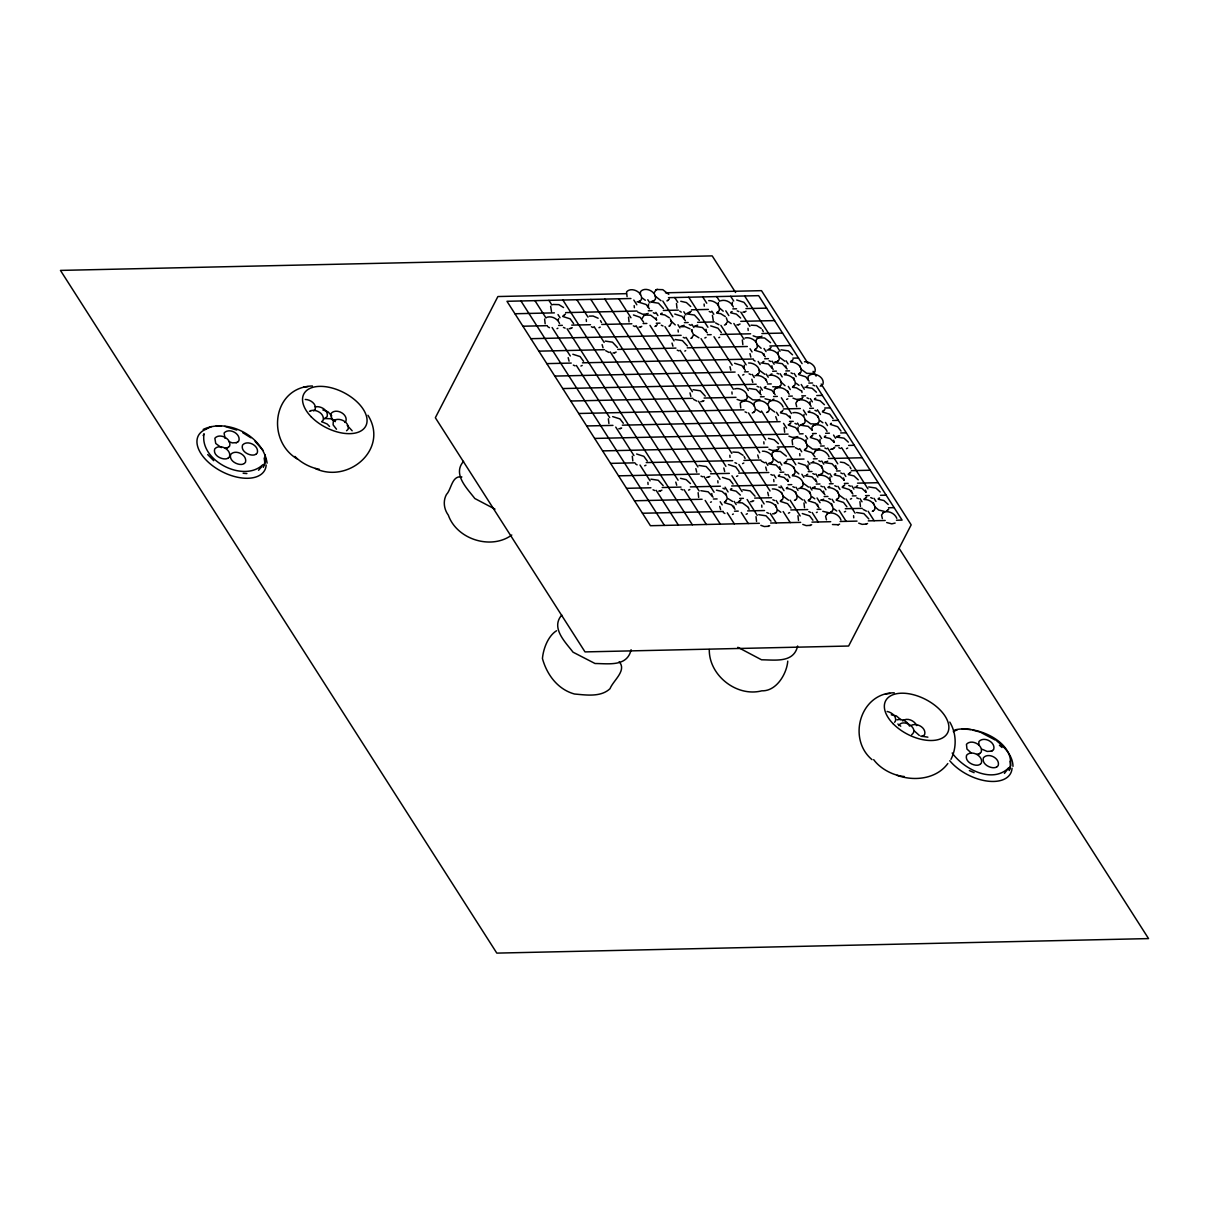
<?xml version="1.0" encoding="UTF-8"?>
<svg xmlns="http://www.w3.org/2000/svg" width="1209" height="1209" viewBox="0 0 1209 1209"><rect width="100%" height="100%" fill="white"/><g stroke="black" fill="none" stroke-linecap="round" stroke-linejoin="round"><path stroke-width="1.5" d="M709.29 649.52C708.791 675.106 736.523 697.397 761.821 690.823C776.646 691.367 786.878 673.383 787.754 661.127M558.195 320.309L558.603 318.723M568.185 357.637L569.061 361.174M586.229 319.297L586.425 321.443M634.181 305.59L634.377 307.721M642.1 318.451L644.004 315.458M654.114 292.88L656.034 289.903M656.139 317.74L656.336 319.871M647.888 482.331L648.084 484.461M678.083 329.891L678.279 332.037M692.077 329.589L692.258 331.719M704.091 304.018L704.288 306.164M689.976 392.865L690.838 396.401M706.056 329.271L706.252 331.417M695.84 468.608L696.716 472.16M729.964 366.675L730.825 370.226M711.784 493.559L711.98 495.69M717.798 480.774L717.995 482.905M731.913 391.928L732.11 394.074M723.813 467.989L724.675 471.525M747.993 328.334L748.19 330.48M729.828 455.204L730.024 457.35M725.763 493.242L727.319 498.561L725.4 501.554M749.958 353.587L750.819 357.123M771.901 365.753L772.098 367.884M767.791 404.169L769.71 401.192M763.801 441.814L763.997 443.945M765.75 467.052L766.627 470.588M761.7 505.09L761.897 507.221M767.715 492.305L768.576 495.841M773.73 479.52L773.926 481.666M779.745 466.75L779.926 468.88M793.86 377.903L794.056 380.034M775.679 504.773L775.876 506.919M789.809 415.941L790.429 418.118M787.709 479.217L787.83 480.97M803.728 416.017L804.121 414.43M799.738 453.647L799.92 455.793M795.673 491.685L795.87 493.816M813.657 453.738L815.561 450.745M809.652 491.368L809.849 493.514M821.682 465.813L821.878 467.943M823.646 491.066L823.843 493.196M833.711 440.242L833.832 441.995M835.661 465.495L836.537 469.032M831.611 503.533L831.807 505.664M843.64 477.963L843.837 480.109M853.569 515.684L853.75 517.83M865.584 490.129L865.72 491.882M263.366 467.339L264.771 462.337L264.167 458.015M264.318 465.495L265.723 460.493L264.922 454.735M544.624 319.04L545.153 323.77M550.624 306.255L551.516 311.514M628.514 317.166L629.043 321.896M608.369 418.782L608.913 423.528M648.508 304.079L648.356 307.403M632.292 456.201L632.821 460.931M676.466 303.444L676.995 308.189M684.43 315.912L684.234 318.874M712.403 315.292L713.28 320.551M718.418 302.522L718.267 305.847M732.397 302.205L732.186 305.152M698.137 492.668L698.666 497.398M742.326 339.925L742.855 344.656M744.276 365.178L744.064 368.125M760.219 390.114L760.083 393.439M778.248 351.774L778.052 354.721M756.018 516.666L756.562 521.411M784.127 427.518L784.656 432.248M798.106 427.2L797.895 430.162M810.136 401.645L809.924 404.592M806.086 439.668L805.935 443.008M808.035 464.921L807.899 468.261M797.97 515.729L798.499 520.474M820.065 439.366L819.914 442.69M803.985 502.959L804.514 507.689M829.994 477.087L829.842 480.411M859.916 501.705L860.445 506.45M950.969 759.343C956.878 747.661 956.546 733.319 949.79 722.09M203.157 435.588L204.094 433.744C199.077 460.327 243.538 483.283 262.821 464.709M463.546 461.37C452.196 474.215 467.324 488.602 474.805 498.501L494.995 509.14M561.777 615.064C550.427 627.909 565.555 642.281 573.036 652.18L595.024 663.514C608.293 663.545 627.275 667.036 631.098 649.717M797.623 645.999C793.799 663.318 774.818 659.842 761.549 659.797L737.838 647.283M898.71 725.551C903.35 717.904 919.671 728.679 911.692 734.679M258.545 470.256L261.869 466.553M565.419 314.053L563.908 315.443M669.302 299.091L667.791 300.482M657.288 324.647L655.777 326.052M691.261 311.257L686.954 313.433M771.1 347.406L769.589 348.797M793.044 359.572L791.532 360.962M782.979 410.38L781.467 411.77M802.972 397.293L801.461 398.683M790.943 422.848L789.432 424.238M778.928 448.403L777.417 449.808M740.89 499.846L739.379 501.236M824.931 409.443L823.42 410.833M786.893 460.871L785.382 462.276M812.901 434.998L811.39 436.404M834.845 447.164L833.349 448.554M850.788 472.099L849.277 473.49M844.774 484.885L843.262 486.275M866.732 497.035L865.221 498.425M888.675 509.201L887.164 510.591M894.539 722.272L895.37 721.335C897.048 716.378 891.471 712.237 887.134 711.466M947.826 763.544C936.431 779.064 914.216 781.513 897.093 775.347M1004.422 773.428L1008.699 767.881C992.151 784.157 963.724 768.969 952.193 753.011M228.138 447.421L229.65 446.03C231.75 438.761 219.721 432.58 214.854 438.232L215.731 443.491L221.383 447.647M237.372 442.207L238.883 440.817C240.984 433.547 228.954 427.366 224.103 433.018L224.98 438.278M228.395 457.954L229.514 456.745C231.614 449.476 219.585 443.295 214.718 448.947C212.406 456.156 224.164 460.931 228.002 458.135M244.354 463.47L245.472 462.276C247.573 455.007 235.543 448.811 230.677 454.463C228.38 461.687 240.123 466.447 243.961 463.667M256.172 454.1L257.29 452.891C259.391 445.622 247.361 439.441 242.51 445.093C240.198 452.317 251.956 457.078 255.779 454.297M344.807 422.409L345.925 421.2C348.026 413.931 335.981 407.75 331.13 413.402L330.994 416.742L333.019 419.916M639.833 301.101L641.344 299.711C643.445 292.442 631.415 286.261 626.549 291.913L627.078 296.658M653.812 300.799L655.323 299.409C657.424 292.14 645.394 285.944 640.528 291.611L640.317 294.558M669.756 325.735L671.675 322.758L670.39 319.085M717.708 312.013L719.219 310.622C720.972 304.88 713.854 300.316 708.746 300.633M691.699 337.885L693.618 334.908L691.336 329.981M725.687 324.496L727.591 321.503L726.322 317.846M755.595 349.114L757.106 347.724C758.889 341.422 750.608 336.586 745.061 337.961M757.559 374.367L759.071 372.976C760.824 367.219 753.706 362.655 748.598 362.987M777.553 361.279L779.064 359.874C780.848 353.572 772.566 348.736 767.02 350.111M745.53 399.922L747.041 398.532C748.855 392.139 740.21 387.092 734.649 388.935M785.91 373.551L784.293 374.322L786.198 373.279M779.518 386.517L781.029 385.127C782.797 378.825 774.516 373.989 768.969 375.364M753.509 412.39L755.02 411C757.106 403.73 745.076 397.549 740.225 403.202L740.754 407.932M799.512 373.43L801.023 372.04C802.761 366.282 795.643 361.733 790.535 362.05M793.497 386.215L795.008 384.825C796.746 379.067 789.628 374.503 784.52 374.835M767.488 412.088L769 410.697C771.1 403.428 759.071 397.232 754.204 402.884L753.993 405.846M813.491 373.113L815.002 371.722C816.74 365.979 809.622 361.415 804.514 361.733M821.455 385.58L822.966 384.19C825.067 376.921 813.037 370.74 808.171 376.392L808.035 379.732M803.426 423.936L804.937 422.53C806.705 416.228 798.424 411.392 792.877 412.768M771.402 462.579L772.914 461.188C774.667 455.43 767.549 450.881 762.426 451.199M817.405 423.618L818.916 422.228C820.669 416.47 813.536 411.921 808.428 412.239M805.375 449.174L806.887 447.783C808.987 440.514 796.958 434.333 792.091 439.985L792.62 444.716M793.346 474.744L794.857 473.354C796.61 467.596 789.492 463.032 784.384 463.364M781.331 500.299L782.843 498.909C784.596 493.151 777.463 488.602 772.355 488.92M775.317 513.084L776.828 511.694C778.581 505.936 771.463 501.372 766.355 501.705M801.325 487.212L802.836 485.822C804.589 480.064 797.456 475.5 792.348 475.832M821.319 474.109L822.83 472.719C824.614 466.417 816.332 461.581 810.786 462.956M795.31 499.982L796.822 498.592C798.575 492.849 791.457 488.285 786.349 488.602M809.289 499.68L810.801 498.289C812.584 491.972 804.302 487.151 798.756 488.512M837.263 499.06L838.774 497.655C840.512 491.912 833.394 487.348 828.286 487.68M831.248 511.83L832.759 510.44C834.497 504.697 827.379 500.133 822.271 500.45M873.185 510.893L874.696 509.503C876.449 503.76 869.331 499.196 864.223 499.513M923.147 735.933L924.658 734.528C926.532 727.697 916.618 722.257 910.997 725.521M979.713 753.524L981.224 752.119C983.325 744.85 971.295 738.669 966.444 744.321L966.973 749.066L971.25 752.995M992.196 750.774L993.707 749.368C995.808 742.099 983.778 735.918 978.912 741.57L978.776 744.91M980.257 764.269L981.376 763.06C983.476 755.791 971.447 749.595 966.58 755.247C964.283 762.471 976.026 767.231 979.864 764.451M997.093 766.763L998.211 765.554C1000.311 758.285 988.282 752.104 983.431 757.756C981.119 764.965 992.876 769.725 996.7 766.944M334.787 420.143L333.261 421.533L333.125 424.873L336.495 429.21M757.816 338.218L756.305 339.608L756.093 342.555M775.725 388.406L774.198 389.797L774.062 393.137M797.668 400.557L795.824 403.156L796.686 406.692M773.624 451.682L772.098 453.073L771.962 456.413M813.612 425.508L812.085 426.898L811.889 429.845M827.455 513.719L825.596 516.303L826.457 519.855M883.386 512.465L881.527 515.064L882.389 518.601M902.534 720.866C907.188 717.209 914.503 720.655 916.785 725.596M511.785 535.013C491.292 550.14 456.942 539.577 448.327 515.155C443.945 509.216 442.826 501.07 446.453 494.496C451.546 489.252 451.834 475.077 461.868 476.981M228.909 441.693L232.355 442.887L236.496 442.615M225.342 448.222L227.262 447.829M310.728 410.712C316.29 408.884 324.934 413.916 323.12 420.324L321.609 421.714M313.63 410.848L315.141 409.458C316.864 403.912 310.184 399.469 305.257 399.454M553.027 304.456L558.906 304.638L563.545 307.539M323.952 418.964L327.125 416.652C328.908 410.35 320.627 405.514 315.081 406.889M324.843 418.556L330.722 418.737L335.346 421.639M547.012 317.226C551.909 315.761 557.666 318.798 559.555 323.498M335.664 419.735C341.225 417.906 349.854 422.938 348.056 429.346L346.545 430.736M563.031 315.851L564.301 315.262M557.893 328.228L557.017 328.636M569.091 328.712L570.996 328.319M656.91 289.495L662.789 289.676L668.789 294.361M637.037 301.902L638.957 301.525M651.016 301.6L652.936 301.207M598.969 327.699L600.238 327.11M666.915 300.89L668.184 300.3M644.881 315.05L650.774 315.232L656.759 319.917M637.747 312.058L642.78 314.249L646.921 313.992M660.9 313.675L662.169 313.086M639.002 327.155L640.906 326.762M641.783 326.354L640.558 326.929M654.9 326.46L656.155 325.856M688.526 313.222L690.143 312.466M580.924 366.04L582.194 365.45M720.806 300.709C725.702 299.243 731.46 302.28 733.349 306.98M668.879 326.143L670.149 325.553M612.993 353.028L614.913 352.635M680.939 326.218L682.858 325.825M716.831 312.436L718.101 311.831M694.918 325.901L696.837 325.523M697.714 325.115L696.49 325.689M730.81 312.118L732.08 311.529M742.885 312.194L744.804 311.801M690.823 338.308L692.092 337.704M704.802 337.991L706.071 337.402M736.87 324.979L738.79 324.586M684.808 351.078L685.699 350.67M719.672 337.266L718.796 337.674M758.693 337.81L764.587 337.991L770.571 342.676M753.147 335.815L756.592 337.009L760.733 336.737M754.718 349.522L755.988 348.933M768.712 349.22L769.967 348.615M618.857 428.772L620.776 428.394M621.653 427.986L620.429 428.56M762.698 361.99L763.967 361.4M742.704 375.092L743.973 374.488M774.757 362.065L776.677 361.687M756.683 374.775L757.952 374.185M700.797 401.66L702.716 401.267M790.656 361.37L791.925 360.781M770.662 374.458L771.931 373.868M798.62 373.838L799.89 373.249M737.067 399.393L740.513 400.602L744.653 400.33M772.747 386.744L778.626 386.925M776.601 387.998C781.482 386.532 787.255 389.555 789.145 394.255M801.083 369.183L806.735 373.339L812.614 373.521M747.117 395.675L752.754 399.831L758.632 400.028M792.62 386.623L793.89 386.019M770.586 400.784C775.483 399.302 781.241 402.34 783.13 407.04M772.627 399.711L773.881 399.121M806.599 386.306L807.869 385.716M644.684 465.797L645.954 465.208M786.606 399.393L787.875 398.804M766.612 412.496L767.881 411.906M798.544 400.149C803.441 398.683 809.199 401.72 811.088 406.42M792.983 398.154L796.429 399.363L800.585 399.091M780.591 412.178L781.86 411.589M814.564 398.774L815.833 398.184M822.543 411.241L823.797 410.652M658.709 491.126L660.628 490.733M800.63 424.722L802.549 424.344M814.488 425.084C819.385 423.618 825.143 426.656 827.032 431.356M804.998 419.674L810.65 423.845L816.528 424.027M706.676 477.404L708.58 477.026M788.933 436.177L792.379 437.386L796.535 437.114M742.568 463.621L743.822 463.017M688.586 490.113L689.855 489.524M830.507 423.709L831.384 423.301M774.501 451.274L780.379 451.456L786.379 456.141M768.939 449.28L772.385 450.473L776.541 450.216M810.514 436.812L811.783 436.207M736.553 476.391L737.822 475.802M824.493 436.494L825.762 435.905M768.607 463.379L770.526 462.987M804.499 449.582L805.768 448.992M836.568 436.57L838.472 436.177M730.538 489.177L731.808 488.587M816.453 450.337C821.334 448.871 827.107 451.909 828.996 456.609M806.962 444.927L812.599 449.083L818.478 449.28M710.544 502.264L711.421 501.856M830.553 449.355L832.457 448.962M778.49 475.454L779.76 474.865M724.523 501.962L725.793 501.357M812.463 462.05L813.733 461.46M846.451 448.66L847.705 448.055M792.469 475.152L793.739 474.563M738.503 501.644L739.772 501.055M824.538 462.125L826.457 461.747M806.463 474.835L807.718 474.245M750.577 501.72L752.482 501.327M786.47 487.937L787.724 487.333M732.488 514.429L733.364 514.021M818.523 474.91L820.443 474.532M800.449 487.62L801.718 487.031M834.422 474.215L835.691 473.626M780.455 500.707L781.724 500.118M812.508 487.695L814.428 487.303M815.304 486.895L814.08 487.469M848.401 473.898L849.67 473.308M794.434 500.405L795.703 499.801M828.059 487.167L829.676 486.396M772.521 513.87L774.44 513.493M808.413 500.088L809.682 499.498M842.386 486.683L843.655 486.094M788.419 513.175L789.689 512.586M820.488 500.163L822.392 499.77M760.839 525.341L764.269 526.535L768.425 526.278M856.38 486.366L857.634 485.776M836.386 499.468L837.641 498.864M816.392 512.556L817.269 512.148M850.365 499.151L851.635 498.561M828.331 513.311C833.303 511.815 839.378 515.004 840.95 519.961M830.371 512.238L831.641 511.649M802.776 524.404L806.222 525.613L810.378 525.341M844.35 511.936L845.62 511.347M878.323 498.531L879.593 497.942M832.457 524.525L838.336 524.706M872.309 511.316L873.578 510.712M886.288 510.999L887.557 510.41M884.263 512.057C889.144 510.591 894.917 513.629 896.806 518.329M858.707 523.149L862.153 524.358L866.294 524.086M895.144 523.059L891.743 523.875L886.665 522.53M896.987 719.854C901.869 718.388 907.642 721.425 909.531 726.125M921.923 736.508L923.54 735.737M976.932 754.31L978.837 753.932M982.146 749.248L987.164 751.439L991.32 751.182M203.172 429.437C227.806 417.83 263.109 436.041 267.113 463.153M206.119 429.059L211.484 426.55M312.421 385.973C272.675 387.061 265.799 440.424 297.429 459.103M236.148 442.781L237.765 442.026M226.914 447.995L228.531 447.239M309.459 411.317L311.076 410.546M334.394 420.324L336.011 419.568M570.648 328.485L572.265 327.73M655.641 290.084L657.258 289.329M638.609 301.676L640.226 300.92M652.588 301.373L654.205 300.618M646.573 314.159L648.19 313.388M643.626 315.64L645.228 314.884M614.565 352.801L616.167 352.046M682.511 325.992L684.128 325.236M744.442 311.967L746.059 311.212M724.448 325.07L726.065 324.299M738.442 324.753L740.059 323.997M757.438 338.399L759.04 337.643M760.385 336.903L762.002 336.147M776.329 361.854L777.946 361.083M702.369 401.433L703.986 400.678M764.3 387.409L765.917 386.653M744.306 400.496L745.923 399.741M778.279 387.092L779.896 386.336M775.332 388.588L776.949 387.832M812.267 373.687L813.884 372.931M758.285 400.194L759.902 399.423M769.317 401.373L770.934 400.617M752.285 412.964L753.887 412.209M820.231 386.155L821.848 385.399M797.275 400.753L798.892 399.983M800.237 399.257L801.854 398.502M808.201 411.725L809.818 410.969M788.208 424.812L789.825 424.057M660.28 490.899L661.897 490.144M802.202 424.51L803.804 423.739M813.219 425.689L814.836 424.933M816.181 424.193L817.798 423.437M708.232 477.177L709.849 476.422M796.187 437.28L797.804 436.525M776.193 450.383L777.81 449.612M773.231 451.864L774.848 451.108M770.178 463.153L771.795 462.397M838.124 436.343L839.741 435.588M784.157 462.851L785.774 462.08M815.183 450.927L816.8 450.171M818.13 449.446L819.747 448.675M832.109 449.128L833.726 448.373M826.11 461.914L827.712 461.158M752.134 501.493L753.751 500.738M820.095 474.684L821.712 473.928M746.134 514.278L747.358 513.704M774.092 513.659L775.71 512.903M822.044 499.937L823.661 499.181M768.078 526.444L769.695 525.673M827.062 513.901L828.679 513.145M863.997 499L865.614 498.244M810.03 525.507L811.647 524.736M837.988 524.872L839.605 524.117M882.993 512.661L884.61 511.891M865.946 524.253L867.563 523.497M894.252 692.802C860.324 692.742 847.041 738.699 872.006 759.645M953.327 731.611L957.362 729.722M978.489 754.099L980.106 753.328M990.972 751.348L992.589 750.577M556.563 630.735C548.161 635.904 543.325 648.613 542.433 658.497C546.816 674.531 557.681 689.387 574.487 694.011C585.745 694.963 600.767 697.472 610.016 688.692C613.28 680.365 627.063 670.647 619.204 661.686M651.243 302.099L658.497 303.202L663.439 308.537M589.312 316.138L593.105 316.033L598.138 318.224M687.18 313.947L694.434 315.05L699.376 320.385M681.166 326.732L684.974 326.626L689.991 328.818M695.145 326.415L702.399 327.518L707.341 332.853M605.241 341.074L612.495 342.177L617.436 347.497M751.076 325.176L756.607 325.523L761.247 328.425M675.151 339.517L682.405 340.606L687.347 345.94M780.999 349.794L788.253 350.897L792.53 354.826M761.005 362.896L768.259 363.985L773.201 369.319M774.984 362.579L782.238 363.682L787.18 369.017M754.99 375.667C759.947 374.609 765.72 377.601 767.262 382.482M693.059 389.706L700.298 390.794L705.255 396.129M748.976 388.452L756.229 389.555L761.171 394.89M804.907 387.212L812.161 388.301L816.438 392.23M800.857 425.236L808.096 426.339L812.372 430.268M836.794 437.084L844.033 438.187L848.31 442.116M732.896 452.045L738.442 452.393L743.067 455.294M698.923 465.45L706.177 466.553L711.119 471.888M650.971 479.172L658.21 480.26L663.167 485.595M768.833 463.893L776.087 464.997L781.029 470.316M824.765 462.639L832.004 463.742L836.96 469.077M804.771 475.742L812.01 476.83L816.967 482.164M700.888 490.703L708.126 491.806L713.083 497.126M818.75 475.424C823.692 474.366 829.48 477.343 831.021 482.24M742.825 489.766L750.079 490.869L755.02 496.189M812.735 488.209L819.989 489.313L824.931 494.632M736.81 502.551L742.356 502.899L747.993 507.055M854.687 487.272L861.926 488.376L866.203 492.305M868.666 486.955L875.921 488.058L880.197 491.987M758.768 514.702L766.022 515.805L770.964 521.139M856.637 512.525L863.891 513.613L868.833 518.948M954.808 729.919C977.038 724.403 1018.749 743.263 1009.243 770.526L1010.648 765.524L1010.044 761.202M920.654 736.069L927.892 737.173M303.686 387.197L308.159 386.578M885.502 694.042L889.975 693.422M638.836 302.19L646.09 304.502L649.46 308.854M680.773 301.268L686.455 302.582L690.732 306.512M736.704 300.013L743.973 302.326L747.328 306.663M562.91 316.531L570.164 318.844L573.61 323.574M660.779 314.355L664.754 314.929L669.378 317.831M674.773 314.038L682.027 316.35L685.397 320.702M716.71 313.101L720.685 313.675L725.309 316.577M730.689 312.799L736.372 314.113L740.649 318.043M710.696 325.886L717.965 328.198L721.335 332.535M572.839 354.252L580.093 356.564L583.539 361.295M754.597 350.202L761.866 352.514L765.237 356.851M734.604 363.289L741.873 365.602L745.303 370.332M798.499 374.518L805.768 376.83L809.138 381.167M764.526 387.923L771.795 390.235L775.165 394.572M792.5 387.303L796.459 387.877L801.099 390.764M770.707 400.103L765.025 398.774M814.443 399.454L820.125 400.768L824.402 404.713M612.691 416.606L619.945 418.903L623.315 423.256M780.47 412.858L786.152 414.173L790.081 417.589M822.422 411.921L829.676 414.234L833.046 418.571M830.387 424.389L837.641 426.701L841.011 431.039M768.44 438.414L774.123 439.744L778.4 443.673M810.393 437.492L817.647 439.789L821.017 444.141M824.372 437.174L830.054 438.489L834.331 442.418M636.599 454.01L643.853 456.322L647.299 461.037M804.378 450.262L811.632 452.574L815.002 456.926M728.453 464.604L735.722 466.916L739.152 471.646M798.363 463.047L805.632 465.359L809.063 470.089M840.315 462.11L844.275 462.684L848.914 465.586M680.501 478.326L686.183 479.641L690.46 483.57M722.438 477.389L729.707 479.701L733.077 484.038M778.369 476.134L784.052 477.464L788.328 481.394M834.301 474.895L839.983 476.21L844.26 480.139M848.28 474.578L853.962 475.908L858.239 479.837M716.438 490.159L722.105 491.489L726.035 494.904M730.417 489.857L736.1 491.171L740.376 495.101M842.265 487.363L849.534 489.675L852.904 494.013M724.403 502.642L731.657 504.939L735.027 509.291M780.334 501.387L787.588 503.7L790.958 508.037M808.292 500.768L815.561 503.08L818.992 507.81M836.25 500.148L843.519 502.445L846.889 506.798M878.202 499.211L883.885 500.526L888.162 504.455M828.452 512.631L822.77 511.316M802.277 513.553L809.546 515.85L812.916 520.202M884.384 511.377L878.701 510.062L874.772 506.647M625.93 293.681L497.896 296.537L435.346 417.725L585.02 651.908L848.627 646.029L911.178 524.842L821.168 384.024M665.464 292.805L761.489 290.659L808.02 363.456M630.932 298.517L506.964 301.283L650.427 525.719L759.358 523.285M668.486 297.671L758.648 295.661L802.081 363.637M514.943 313.751L554.372 312.859M565.646 312.617L637.022 311.03M648.281 310.773L652.044 310.683M663.318 310.441L678.34 310.108M691.488 309.806L708.383 309.428M732.805 308.884L736.553 308.809M745.953 308.597L766.612 308.129M522.908 326.218L547.329 325.674M558.588 325.417L562.351 325.342M571.736 325.13L590.521 324.707M601.795 324.45L631.839 323.785M643.112 323.528L646.86 323.453M656.26 323.241L660.008 323.151M684.43 322.607L688.178 322.531M697.578 322.319L714.474 321.942M740.769 321.352L774.576 320.597M530.872 338.686L681.135 335.331M707.431 334.742L711.179 334.666M720.564 334.455L750.623 333.79M761.897 333.533L782.555 333.079M538.851 351.154L604.576 349.688M617.723 349.401L675.952 348.101M687.226 347.844L747.328 346.499M769.861 346.001L790.52 345.547M546.816 363.622L571.237 363.078M582.496 362.821L753.419 359.013M764.677 358.771L768.44 358.68M792.862 358.136L798.484 358.015M554.78 376.09L735.087 372.07M744.487 371.858L748.235 371.783M772.657 371.239L776.405 371.148M785.805 370.936L789.553 370.861M562.759 388.557L756.199 384.25M767.473 383.994L771.236 383.918M808.791 383.072L812.554 382.996M570.724 401.025L692.802 398.305M704.076 398.048L736.009 397.338M760.416 396.794L764.179 396.718M773.564 396.507L777.327 396.416M788.585 396.174L792.348 396.084M801.733 395.872L805.496 395.796M816.77 395.539L822.392 395.419M578.688 413.493L743.973 409.806M783.417 408.929L800.313 408.551M809.713 408.34L813.461 408.264M824.734 408.007L830.371 407.886M586.667 425.961L612.963 425.387M622.348 425.175L780.122 421.654M789.507 421.442L793.255 421.367M832.699 420.475L838.336 420.354M594.632 438.429L788.087 434.122M799.361 433.865L803.108 433.789M812.508 433.578L816.256 433.502M825.641 433.29L829.404 433.2M840.678 432.943L846.315 432.822M602.611 450.897L767.881 447.224M777.266 447.013L794.177 446.635M820.473 446.045L824.221 445.97M835.495 445.713L839.258 445.622M848.642 445.426L854.279 445.29M610.575 463.379L634.997 462.835M646.256 462.579L732.654 460.644M743.928 460.402L760.824 460.024M787.119 459.435L804.03 459.057M813.415 458.846L817.178 458.77M828.437 458.513L862.244 457.758M618.54 475.847L699.301 474.049M710.575 473.792L729.359 473.369M738.744 473.157L768.803 472.492M780.062 472.235L783.825 472.16M808.232 471.616L811.995 471.525M836.416 470.981L840.164 470.906M851.438 470.649L870.223 470.225M626.519 488.315L650.926 487.771M662.2 487.514L680.984 487.091M690.369 486.895L720.428 486.214M731.687 485.973L776.767 484.96M788.041 484.703L791.789 484.628M816.211 484.084L819.959 483.993M829.359 483.796L833.107 483.706M844.381 483.449L848.144 483.373M857.529 483.162L878.187 482.693M634.483 500.783L702.097 499.272M713.37 499.015L717.118 498.939M739.666 498.44L743.414 498.35M754.688 498.093L771.584 497.73M824.175 496.551L827.938 496.461M852.345 495.917L856.108 495.841M865.493 495.63L869.256 495.554M880.515 495.297L886.152 495.176M642.447 513.251L723.209 511.452M734.483 511.195L738.246 511.12M747.63 510.908L764.526 510.53M790.822 509.941L807.733 509.563M817.118 509.352L820.881 509.276M845.287 508.732L862.198 508.354M888.494 507.765L894.131 507.644M770.632 523.044L800.675 522.364M811.949 522.122L830.719 521.699M840.119 521.487L857.015 521.109M868.289 520.867L885.2 520.49M896.458 520.233L902.095 520.112L816.226 385.762M891.26 714.806L896.277 715.864L900.781 719.627M633.425 314.96L640.075 317.287L643.52 322.017M789.039 425.311L795.703 427.638L799.134 432.369M216.305 425.704L221.383 426.112M243.145 473.263L246.893 473.565M962.183 728.891L970.646 729.571M322.848 409.942L327.941 411.755L331.78 415.926M322.153 421.85L327.171 424.042L329.528 426.46M224.768 426.384L236.737 430.056M315.277 468.518C348.343 484.023 389.177 449.128 367.959 415.261M972.444 730.04L979.653 731.944M737.203 310.864L738.911 311.62M709.245 311.499L710.952 312.239M718.917 324.707L715.622 322.969M661.036 300.709L655.051 296.024M784.777 361.189L779.14 357.018M689.251 324.586L690.959 325.342M769.075 360.75L770.798 361.491M653.313 312.738L655.021 313.494M791.034 372.901L792.741 373.657M812.977 385.067L814.7 385.807M698.923 337.81L694.298 334.908M777.055 373.218L778.762 373.959M661.278 325.206L663 325.962M683.236 337.371L684.944 338.112M764.783 374.276L759.146 370.12M806.977 397.837L808.685 398.592M749.081 373.838L750.804 374.594M633.32 325.841L635.027 326.581M677.221 350.142L678.929 350.897M814.942 410.304L816.649 411.06M757.061 386.306L758.768 387.061M591.367 326.762L593.09 327.518M774.712 411.997L769.075 407.841M794.948 423.407L796.655 424.147M760.733 412.299L756.093 409.398M563.409 327.397L565.117 328.138M838.85 447.723L840.572 448.463M609.019 352.454L605.724 350.716M745.031 411.876L746.739 412.617M824.87 448.025L826.578 448.781M696.837 401.086L693.543 399.348M798.62 449.4L795.326 447.662M818.856 460.81L820.563 461.566M840.814 472.961L842.522 473.716M828.543 474.034L823.903 471.132M573.338 365.103L575.046 365.859M848.778 485.444L850.486 486.184M870.737 497.594L872.445 498.35M812.841 473.596L814.564 474.336M834.799 485.746L836.507 486.502M778.626 462.488L772.989 458.332M856.743 497.912L858.466 498.652M820.82 486.063L822.528 486.804M764.647 462.805L761.353 461.067M844.486 498.969L838.834 494.813M784.883 474.215L786.591 474.956M866.43 511.12L863.135 509.382M808.549 487.121L802.912 482.965M828.785 498.531L830.492 499.272M770.904 474.532L772.611 475.273M792.847 486.683L794.57 487.439M734.966 462.684L736.674 463.425M778.868 487L780.576 487.741M802.534 499.906L796.55 495.222M788.555 500.209L782.918 496.053M808.791 511.619L810.498 512.374M772.853 499.77L774.576 500.526M700.993 476.089L702.701 476.83M722.937 488.24L724.659 488.995M766.838 512.556L768.561 513.311M732.624 501.463L727.984 498.561M680.999 489.177L682.707 489.932M653.026 489.796L654.749 490.552M981.134 732.594L995.4 740.12M969.376 770.586L974.106 772.657M913.808 730.448L919.354 735.465M723.224 311.181L719.295 307.766M731.188 323.649L728.271 321.503M761.111 348.283L756.834 344.353M798.998 385.369L796.081 383.223M679.7 311.121L681.272 312.118M753.524 360.07L755.096 361.053M785.019 385.686L780.742 381.757M645.334 300.27L642.417 298.124M675.257 324.904L670.98 320.974M822.906 422.787L819.989 420.626M798.862 473.898L794.933 470.497M547.843 326.717L549.43 327.699M836.749 510.999L833.832 508.853M814.806 498.833L811.889 496.687M780.833 512.238L777.901 510.092M723.314 512.495L724.901 513.493M635.511 463.878L637.098 464.861M897.834 724.025L900.75 726.186M347.225 425.447L352.167 430.782M242.677 432.656L250.898 437.794M996.775 740.981C1004.739 747.238 1012.749 755.595 1012.991 766.34M999.435 745.258L1002.019 747.51M255.084 441.421L263.109 450.383M213.721 460.689L207.691 454.569M762.259 329.679L763.272 331.598M849.927 466.84L850.94 468.76M777.039 420.309L775.755 416.637M744.079 456.549L745.092 458.483M600.48 320.642L601.508 322.561M813.068 371.359L816.105 376.105M744.653 295.978L780.017 351.305M786.077 360.781L788.102 363.939M794.162 373.43L796.187 376.588M801.235 384.492L804.257 389.238M810.332 398.713L812.342 401.872M817.39 409.775L820.427 414.521M825.475 422.425L827.5 425.583M833.56 435.074L835.585 438.232M841.645 447.708L867.911 488.814M873.971 498.289L875.996 501.448M735.586 292.487L712.192 255.885L60.45 270.408L496.808 953.115L1148.55 938.592L899.345 548.705M730.674 296.296L733.712 301.026M740.785 312.088L749.867 326.324M764.012 348.449L766.038 351.607M772.098 361.098L774.123 364.257M780.183 373.732L782.193 376.906M788.268 386.381L790.278 389.54M803.411 410.093L806.448 414.838M819.581 435.376L821.606 438.535M827.666 448.025L837.761 463.833M843.822 473.308L845.847 476.482M851.907 485.958L853.932 489.116M859.992 498.607L862.017 501.765M868.077 511.241L874.137 520.731M716.695 296.598L719.733 301.343M725.793 310.819L728.815 315.564M733.863 323.468L743.973 339.276M750.033 348.766L752.058 351.925M758.119 361.4L760.144 364.559M766.204 374.049L768.214 377.208M781.346 397.761L791.457 413.569M797.517 423.044L799.542 426.203M805.602 435.693L807.612 438.852M821.757 460.977L823.782 464.135M829.842 473.626L831.868 476.784M837.928 486.275L839.953 489.433M846.013 498.909L855.095 513.145M702.716 296.915L706.751 303.232M711.799 311.136L713.824 314.295M720.896 325.357L746.149 364.876M752.21 374.367L754.235 377.525M760.295 387.001L762.32 390.159M776.465 412.299L778.475 415.458M783.538 423.362L786.56 428.107M799.693 448.645L801.718 451.803M807.778 461.294L809.803 464.452M815.863 473.943L817.889 477.102M823.949 486.577L825.959 489.736M832.019 499.226L834.044 502.385M839.091 510.289L846.164 521.351M688.737 297.218L707.93 327.261M713.99 336.737L732.17 365.194M738.231 374.669L748.341 390.477M761.474 411.03L795.824 464.77M801.884 474.245L803.894 477.404M809.954 486.895L811.98 490.053M817.027 497.957L820.065 502.702M674.743 297.535L677.781 302.28M683.841 311.756L685.866 314.929M691.926 324.405L693.951 327.563M701.024 338.626L733.349 389.207M748.492 412.919L765.675 439.789M779.82 461.914L781.83 465.072M787.89 474.563L789.915 477.721M795.975 487.212L798 490.37M804.061 499.846L806.086 503.004M812.146 512.495L818.206 521.971M662.789 301.011L672.884 316.818M677.947 324.722L679.957 327.881M686.017 337.356L759.766 452.74M765.841 462.231L767.851 465.389M773.911 474.865L775.936 478.039M780.984 485.942L784.021 490.673M790.081 500.163L800.177 515.971M647.797 299.741L649.822 302.9M655.882 312.39L657.892 315.549M664.965 326.611L674.063 340.832M680.123 350.323L770.042 490.99M776.102 500.466L778.112 503.639M783.175 511.543L790.248 522.605M633.818 300.059L636.841 304.789M649.974 325.342L692.409 391.731M698.47 401.207L731.808 453.36M738.88 464.437L764.133 503.941M770.193 513.432L776.254 522.908M618.827 298.789L630.947 317.755M635.994 325.659L725.914 466.326M731.974 475.802L742.069 491.61M747.117 499.513L757.227 515.321M604.848 299.091L720.005 479.278M725.052 487.182L728.09 491.927M734.15 501.403L736.175 504.576M741.223 512.465L748.295 523.542M590.853 299.409L697.941 466.946M704.001 476.437L714.111 492.229M720.171 501.72L722.196 504.878M727.244 512.782L734.316 523.845M576.874 299.711L587.997 317.106M594.057 326.581L604.152 342.389M610.213 351.879L699.119 490.96M705.179 500.45L720.337 524.162M562.895 300.028L678.068 480.215M684.128 489.705L706.343 524.464M548.916 300.346L551.939 305.076M557.999 314.567L560.024 317.725M567.097 328.788L692.364 524.782M534.937 300.648L546.045 318.043M552.105 327.518L570.285 355.975M576.345 365.45L609.684 417.619M615.744 427.094L633.939 455.551M639.999 465.027L650.094 480.834M656.155 490.325L678.385 525.099M520.943 300.965L664.406 525.401M752.784 382.376L751.847 379.233M758.648 458.12L757.726 454.977M672.945 346.212L672.008 343.069M748.341 507.568L749.081 509.367M720.624 509.563L719.687 506.42M676.723 485.247L675.786 482.104M603.034 347.769L602.112 344.625M873.744 504.727L873.487 502.989M851.801 492.577L851.544 490.824M837.822 492.879L837.565 491.141M817.964 417.453L817.707 415.7M802.02 392.517L801.763 390.764M815.863 480.729L815.607 478.976M817.828 505.982L817.571 504.229M786.077 367.566L785.82 365.828M793.92 468.578L793.663 466.825M799.814 365.511L799.995 366.871M787.784 391.081L787.966 392.441M763.876 353.663L764.058 355.023M765.826 378.916L766.022 380.276M781.634 492.38L781.815 493.74M733.682 506.103L733.863 507.463M266.161 464.997A37.419 21.037 27.3 0 1 218.194 469.53A37.419 21.037 27.3 0 1 206.391 429.104M319.297 469.273A27.58 15.505 27.3 0 1 294.905 456.413M1012.039 768.183A37.419 21.037 27.3 0 1 987.798 781.15A37.419 21.037 27.3 0 1 949.76 760.733M904.317 776.526A27.58 15.505 27.3 0 1 873.684 759.645M311.151 416.742A34.88 19.616 27.3 0 0 365.647 426.278A34.88 19.616 27.3 0 0 327.563 387.001A34.88 19.616 27.3 0 0 311.151 416.742M892.967 723.587A34.88 19.616 27.3 0 0 947.463 733.122A34.88 19.616 27.3 0 0 909.395 693.845A34.88 19.616 27.3 0 0 892.967 723.587"/></g></svg>
